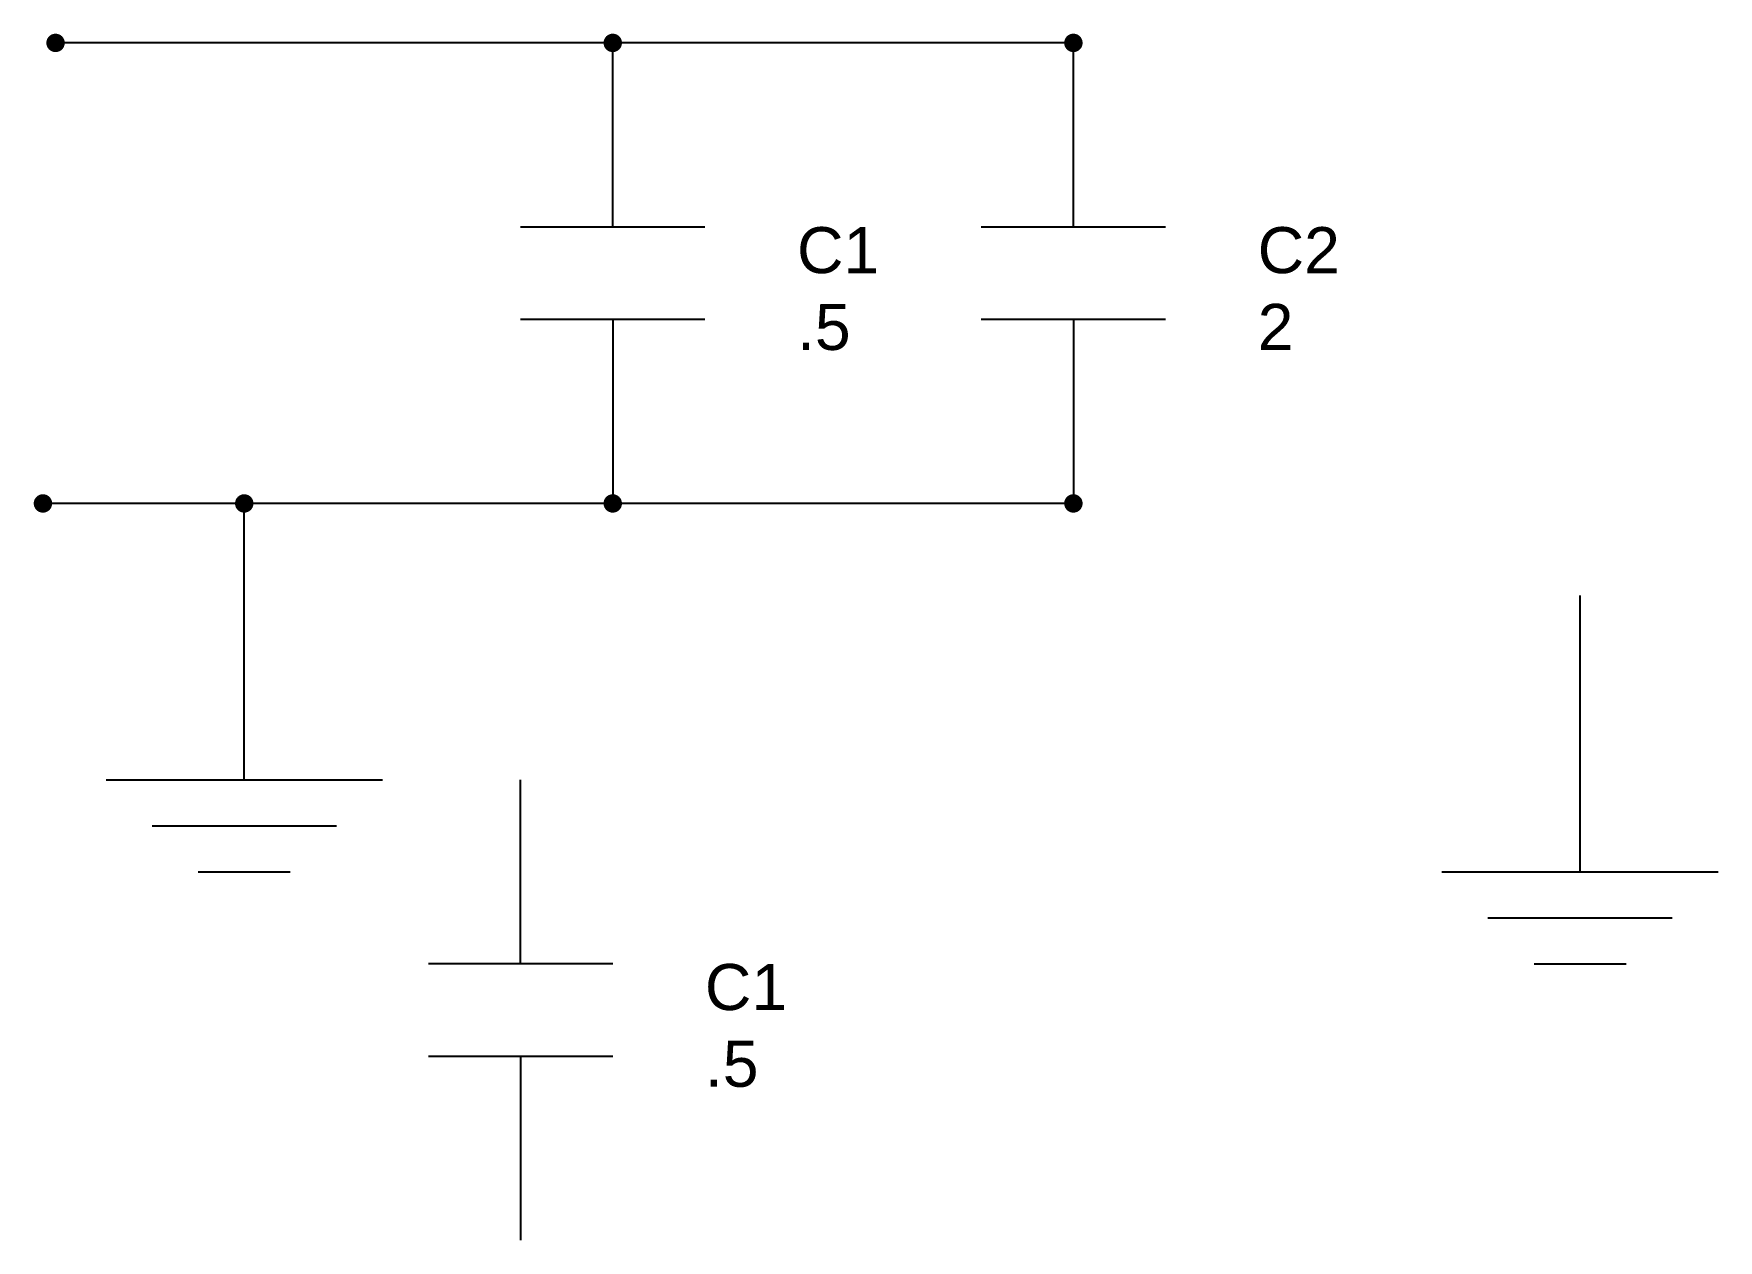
# Model space of a CAD drawing. Header units: millimetres. Extents: x 7 to 190, y 10 to 141.
import ezdxf

# ---------------------------------------------------------------- set-up
doc = ezdxf.new("R2010")
doc.units = ezdxf.units.MM
doc.layers.add('Schematic', color=3, linetype='Continuous')
doc.layers.add('Symbols', color=5, linetype='Continuous')
doc.styles.get("Standard").update_dxf_attribs({"font": 'arial.ttf'})

# ---------------------------------------------------------------- blocks, each defined once
blk = doc.blocks.new('Capacitor')
at = {"layer": 'Symbols'}
for p, q in [((0, 30), (0, 50)), ((10, 30), (-10, 30)), ((-10, 20), (10, 20)), ((0, 20), (0, 0))]:
    blk.add_line(p, q, dxfattribs=at)
at = {"layer": 'Symbols', "insert": (20, 30), "char_height": 5, "width": 20, "attachment_point": 1}
blk.add_mtext('{C1\\P.5}', dxfattribs=at)
blk = doc.blocks.new('Ground')
at = {"layer": 'Symbols'}
for p, q in [((0, -30), (0, 0)), ((-15, -30), (15, -30)), ((-10, -35), (10, -35)), ((-5, -40), (5, -40))]:
    blk.add_line(p, q, dxfattribs=at)

msp = doc.modelspace()

# ---------------------------------------------------------------- linework, layer by layer
at = {"layer": 'Schematic'}
for p, q in [((120, 140), (9.52, 140)), ((120, 90), (8.15, 90))]:
    msp.add_line(p, q, dxfattribs=at)
at = {"layer": 'Symbols'}
for p, q in [((120, 120), (120, 140)), ((130, 120), (110, 120)), ((110, 110), (130, 110)), ((120, 110), (120, 90))]:
    msp.add_line(p, q, dxfattribs=at)
at = {"layer": 'Symbols', "const_width": 1}
for points in [[(9.02, 140, 1), (10.02, 140, 1)], [(69.5, 140, 1), (70.5, 140, 1)], [(119.5, 140, 1), (120.5, 140, 1)], [(7.65, 90, 1), (8.65, 90, 1)], [(29.5, 90, 1), (30.5, 90, 1)], [(69.5, 90, 1), (70.5, 90, 1)], [(119.5, 90, 1), (120.5, 90, 1)]]:
    msp.add_lwpolyline(points, format="xyb", close=True, dxfattribs=at)

# ---------------------------------------------------------------- block references
at = {"layer": 'Symbols'}
for name, p in [('Capacitor', (70, 90)), ('Ground', (30, 90)), ('Ground', (175, 80)), ('Capacitor', (60, 10))]:
    msp.add_blockref(name, p, dxfattribs=at)

# ---------------------------------------------------------------- texts
at = {"layer": 'Symbols', "insert": (140, 120), "char_height": 5, "width": 20, "attachment_point": 1}
msp.add_mtext('{C2\\P2}', dxfattribs=at)

doc.saveas('drawing.dxf')
